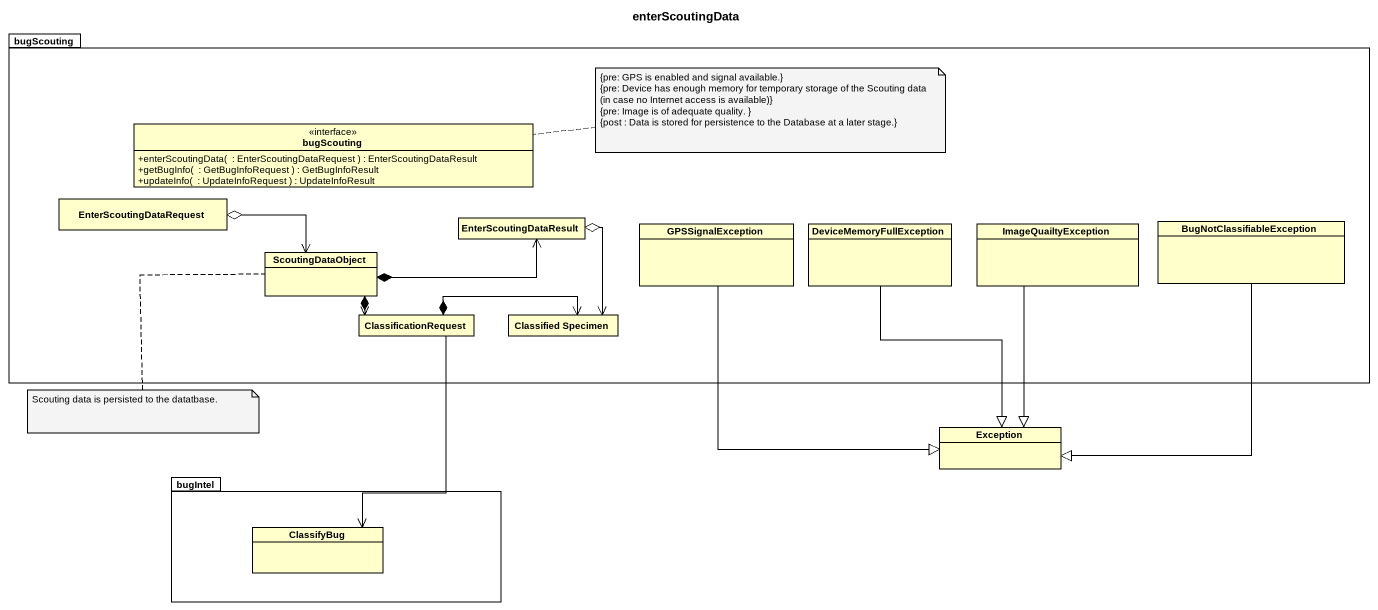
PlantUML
@startuml
title enterScoutingData
hide circle
hide empty members
skinparam classAttributeIconSize 0
package bugScouting {
  interface "bugScouting" as bugScouting_2 {
    +enterScoutingData(  : EnterScoutingDataRequest ) : EnterScoutingDataResult
    +getBugInfo(  : GetBugInfoRequest ) : GetBugInfoResult
    +updateInfo(  : UpdateInfoRequest ) : UpdateInfoResult
  }
  class EnterScoutingDataRequest
  class ScoutingDataObject
  class EnterScoutingDataResult
  class GPSSignalException
  class DeviceMemoryFullException
  class ImageQuailtyException
  class BugNotClassifiableException
  class ClassificationRequest
  class "Classified Specimen" as Classified_Specimen
}
class "Exception" as Exception_
package bugIntel {
  class ClassifyBug
}
EnterScoutingDataRequest o-right-> ScoutingDataObject
ScoutingDataObject *-right-> EnterScoutingDataResult
ScoutingDataObject *-right-> ClassificationRequest
EnterScoutingDataResult o--> Classified_Specimen
GPSSignalException --|> Exception_
DeviceMemoryFullException --|> Exception_
ImageQuailtyException --|> Exception_
BugNotClassifiableException --|> Exception_
ClassificationRequest *-right-> Classified_Specimen
ClassificationRequest --> ClassifyBug
note right of bugScouting_2
  {pre: GPS is enabled and signal available.}
  {pre: Device has enough memory for temporary storage of the Scouting data (in case no Internet access is available)}
  {pre: Image is of adequate quality. }
  {post : Data is stored for persistence to the Database at a later stage.}
end note
note bottom of ScoutingDataObject : Scouting data is persisted to the datatbase.
@enduml
